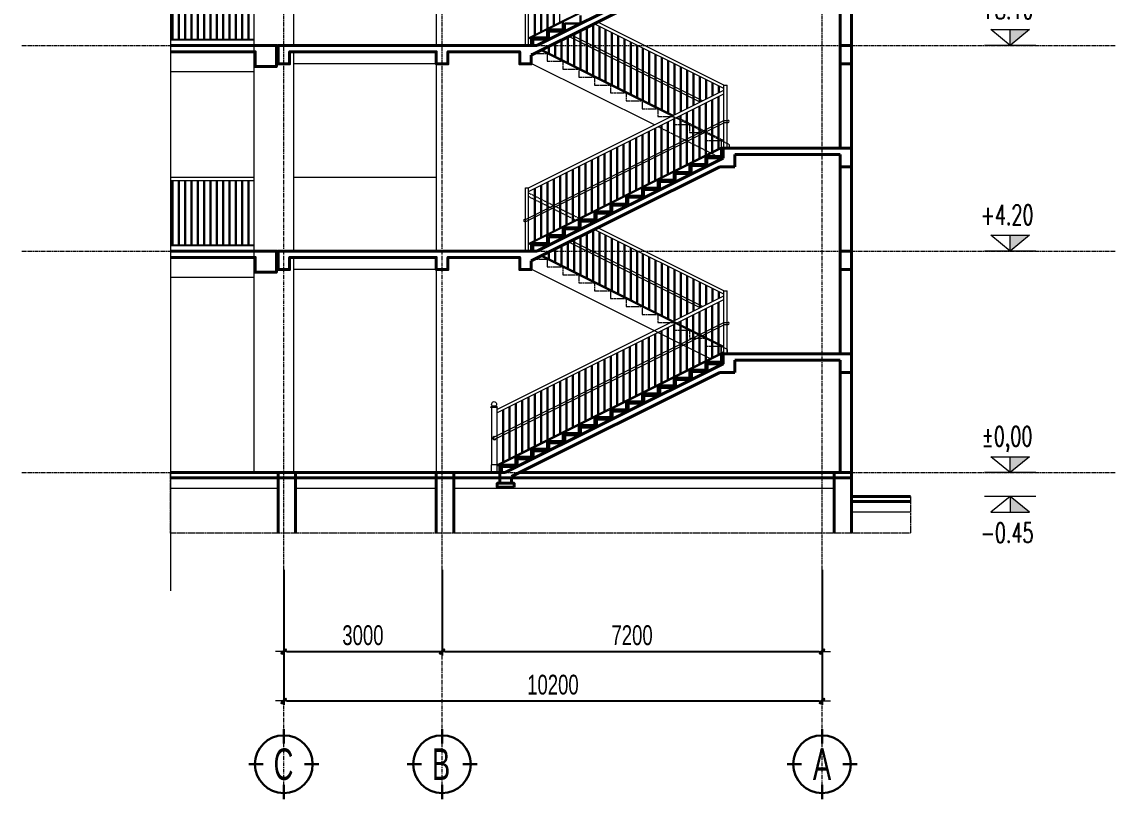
# Model space of a CAD drawing. Header units: millimetres. Extents: x 3174748 to 6019813, y -1021377 to -162175.
# Drawn here: x 4366333 to 4387048, y -218015 to -203277 of the extents above; entities that cross this region are included whole.
import ezdxf
from ezdxf.enums import TextEntityAlignment as Align
from ezdxf.xclip import XClip

# ---------------------------------------------------------------- set-up
doc = ezdxf.new("R2010")
doc.units = ezdxf.units.MM
doc.header["$LTSCALE"] = 60
doc.header["$MEASUREMENT"] = 0
doc.header["$XCLIPFRAME"] = 0
doc.linetypes.add('CENTER', pattern=[2, 1.25, -0.25, 0.25, -0.25])
doc.linetypes.add('HIDDEN', pattern=[0.375, 0.25, -0.125])
doc.layers.get('DEFPOINTS').update_dxf_attribs({"lineweight": 0})
for name, color, linetype, lineweight in [('cat1', 30, 'Continuous', 40), ('cat2', 22, 'Continuous', 30), ('DBH_thay1', 63, 'Continuous', 18), ('dim', 144, 'Continuous', 13), ('hatch1', 136, 'Continuous', 9), ('LC Dim', 8, 'Continuous', 18), ('LC Text1', 3, 'Continuous', 20), ('LC Text2', 7, 'Continuous', 25), ('manh1', 67, 'Continuous', 13), ('manh2', 155, 'Continuous', 9), ('noithat', 125, 'Continuous', 9), ('thay1', 63, 'Continuous', 18), ('thay2', 151, 'Continuous', 15), ('truc', 76, 'CENTER', 9)]:
    doc.layers.add(name, color=color, linetype=linetype, lineweight=lineweight)
doc.styles.add('EG 1', font='VHAVANB.TTF')
doc.styles.add('HOATBIF', font='hoatbif.shx', dxfattribs={"width": 0.7})
doc.styles.add('T1', font='Vnsimli.shx', dxfattribs={"width": 0.8})
doc.styles.add('Tahoma', font='tahoma.ttf')
doc.dimstyles.new('1-150', dxfattribs={"dimscale": 150, "dimtxt": 2.5, "dimasz": 0.35, "dimexe": 0.5, "dimexo": 0, "dimgap": 0.8, "dimtad": 1, "dimdec": 0, "dimzin": 0, "dimdsep": 46, "dimtxsty": 'HOATBIF', "dimblk1": 'DOT', "dimblk2": 'DOT', "dimsah": 1, "dimcen": -1, "dimdle": 1, "dimclrd": 256, "dimclre": 256, "dimclrt": 4, "dimadec": 3, "dimazin": 2, "dimtfac": 0.3333333333333333, "dimtdec": 0, "dimtix": 1, "dimtmove": 2, "dimatfit": 3, "dimldrblk": 'DOT', "dimfxl": 1, "dimtvp": 0.8333333333333334, "dimtolj": 1, "dimtzin": 0, "dimarcsym": 0})

# ---------------------------------------------------------------- blocks, each defined once
blk = doc.blocks.new('A$C4B062B56')
at = {"layer": 'noithat', "linetype": 'ByBlock'}
for p, q in [((7.499930866062641, 1100.000072054565), (117.156202442944, 1100.000072054565)), ((7.499930866062641, 1100.000072054565), (117.156202442944, 1100.000072054565)), ((7.499930866062641, 1100.000072054565), (117.156202442944, 1100.000072054565)), ((7.499930866062641, 1085.000072054565), (117.156202442944, 1085.000072054565)), ((12.49993086606264, 1100.000072054565), (112.156202442944, 1100.000072054565)), ((12.49993086606264, 1085.000072054565), (12.49993086606264, 7.205456495285034e-05)), ((21.5762972459197, 1100.000072054565), (21.5762972459197, 1105.000072054565)), ((26.5762972459197, 1110.000072054565), (98.0798360556364, 1110.000072054565)), ((103.0798360556364, 1100.000072054565), (103.0798360556364, 1105.000072054565)), ((112.156202442944, 1085.000072054565), (112.156202442944, 7.205456495285034e-05)), ((7.499930866062641, 7.205456495285034e-05), (117.156202442944, 7.205456495285034e-05)), ((7.499930866062641, 7.205456495285034e-05), (117.156202442944, 7.205456495285034e-05)), ((7.499930866062641, 7.205456495285034e-05), (7.499930866062641, -149.9999279454351)), ((12.49993086606264, 7.205456495285034e-05), (112.156202442944, 7.205456495285034e-05)), ((12.49993086606264, 7.205456495285034e-05), (112.156202442944, 7.205456495285034e-05)), ((117.156202442944, 7.205456495285034e-05), (117.156202442944, -149.9999279454351)), ((7.499930866062641, -149.9999279454351), (117.156202442944, -149.9999279454351)), ((7.499930866062641, -149.9999279454351), (117.156202442944, -149.9999279454351)), ((12.49993086606264, -149.9999279454351), (112.156202442944, -149.9999279454351)), ((12.49993086606264, -149.9999279454351), (112.156202442944, -149.9999279454351))]:
    blk.add_line(p, q, dxfattribs=at)
for centre, radius, start, end in [((7.499930866062641, 1092.500072054565), 7.499999999999999, 90, 270), ((7.499930866062641, 1092.500072054565), 7.499999999999999, 90, 270), ((62.32806665450335, 1150.460429549217), 46.70659557624644, 299.9723650034429, 240.0276349965571), ((26.5762972459197, 1105.000072054565), 5, 90, 180), ((98.0798360556364, 1105.000072054565), 5, 0, 90), ((117.156202442944, 1092.500072054565), 7.499999999999999, 270, 90)]:
    blk.add_arc(centre, radius, start, end, dxfattribs=at)
blk = doc.blocks.new('KyHieu TrucDinhVi')
at = {"color": 7, "lineweight": 30}
for p, q in [((0, 2.363636363576063), (0, 4.000000000000057)), ((-2.363636363575552, 0), (-4, 0)), ((2.363636363575324, 0), (3.999999999999773, 0)), ((0, -2.363636363576006), (0, -4))]:
    blk.add_line(p, q, dxfattribs=at)
blk.add_circle((0, 0), 3.299999999999999, dxfattribs=at)
at = {"ltscale": 20, "style": 'Tahoma'}
blk.add_attdef('AA', text='', height=3, dxfattribs=at).set_placement((0, 0), align=Align.MIDDLE_CENTER)
blk = doc.blocks.new('DOT')
at = {"layer": 'LC Dim'}
blk.add_line((-3, 0), (3, 0), dxfattribs=at)
at = {"layer": 'LC Dim', "color": 4}
blk.add_line((-1, -1), (1, 1), dxfattribs=at)
blk.add_lwpolyline([(0.5, 1), (-1, -0.5), (-0.5, -1), (1, 0.5)], close=True, dxfattribs=at)
blk = doc.blocks.new('*D139')
at = {"layer": 'DEFPOINTS', "color": 0, "transparency": 16777216}
for p in [(4371295.324170783, -213664.99988592), (4374295.324170783, -213664.99988592), (4374295.324170783, -215216.2077395023)]:
    blk.add_point(p, dxfattribs=at)
at = {"layer": 'dim', "lineweight": -2, "transparency": 16777216}
for p, q in [((4371295.324170783, -213664.99988592), (4371295.324170783, -215291.2077395023)), ((4374295.324170783, -213664.99988592), (4374295.324170783, -215291.2077395023)), ((4371347.824170783, -215216.2077395023), (4374242.824170783, -215216.2077395023))]:
    blk.add_line(p, q, dxfattribs=at)
at = {"layer": 'dim', "lineweight": -2, "transparency": 16777216, "xscale": 52.5, "yscale": 52.5, "zscale": 52.5, "rotation": 180}
blk.add_blockref('DOT', (4371295.324170783, -215216.2077395023), dxfattribs=at)
at = {"layer": 'dim', "lineweight": -2, "transparency": 16777216, "xscale": 52.5, "yscale": 52.5, "zscale": 52.5}
blk.add_blockref('DOT', (4374295.324170783, -215216.2077395023), dxfattribs=at)
at = {"layer": 'dim', "color": 4, "transparency": 16777216, "insert": (4372795.324170783, -214908.7077395023), "char_height": 375, "attachment_point": 5, "style": 'HOATBIF'}
blk.add_mtext('\\A1;3000', dxfattribs=at)
blk = doc.blocks.new('*D140')
at = {"layer": 'DEFPOINTS', "color": 0, "transparency": 16777216}
for p in [(4374295.324170783, -213664.99988592), (4381495.324170783, -213664.99988592), (4381495.324170783, -215216.2077395025)]:
    blk.add_point(p, dxfattribs=at)
at = {"layer": 'dim', "lineweight": -2, "transparency": 16777216}
for p, q in [((4374295.324170783, -213664.99988592), (4374295.324170783, -215291.2077395025)), ((4381495.324170783, -213664.99988592), (4381495.324170783, -215291.2077395025)), ((4374347.824170783, -215216.2077395025), (4381442.824170783, -215216.2077395025))]:
    blk.add_line(p, q, dxfattribs=at)
at = {"layer": 'dim', "lineweight": -2, "transparency": 16777216, "xscale": 52.5, "yscale": 52.5, "zscale": 52.5, "rotation": 180}
blk.add_blockref('DOT', (4374295.324170783, -215216.2077395025), dxfattribs=at)
at = {"layer": 'dim', "lineweight": -2, "transparency": 16777216, "xscale": 52.5, "yscale": 52.5, "zscale": 52.5}
blk.add_blockref('DOT', (4381495.324170783, -215216.2077395025), dxfattribs=at)
at = {"layer": 'dim', "color": 4, "transparency": 16777216, "insert": (4377895.324170783, -214908.7077395025), "char_height": 375, "attachment_point": 5, "style": 'HOATBIF'}
blk.add_mtext('\\A1;7200', dxfattribs=at)
blk = doc.blocks.new('*D141')
at = {"layer": 'DEFPOINTS', "color": 0, "transparency": 16777216}
for p in [(4371295.324170783, -213664.99988592), (4381495.324170783, -213664.99988592), (4381495.324170783, -216153.7077395026)]:
    blk.add_point(p, dxfattribs=at)
at = {"layer": 'dim', "lineweight": -2, "transparency": 16777216}
for p, q in [((4371295.324170783, -213664.99988592), (4371295.324170783, -216228.7077395026)), ((4381495.324170783, -213664.99988592), (4381495.324170783, -216228.7077395026)), ((4371347.824170783, -216153.7077395026), (4381442.824170783, -216153.7077395026))]:
    blk.add_line(p, q, dxfattribs=at)
at = {"layer": 'dim', "lineweight": -2, "transparency": 16777216, "xscale": 52.5, "yscale": 52.5, "zscale": 52.5, "rotation": 180}
blk.add_blockref('DOT', (4371295.324170783, -216153.7077395026), dxfattribs=at)
at = {"layer": 'dim', "lineweight": -2, "transparency": 16777216, "xscale": 52.5, "yscale": 52.5, "zscale": 52.5}
blk.add_blockref('DOT', (4381495.324170783, -216153.7077395026), dxfattribs=at)
at = {"layer": 'dim', "color": 4, "transparency": 16777216, "insert": (4376395.324170783, -215846.2077395026), "char_height": 375, "attachment_point": 5, "style": 'HOATBIF'}
blk.add_mtext('\\A1;10200', dxfattribs=at)
blk = doc.blocks.new('A$C7F5C7EA4')
at = {"layer": 'truc'}
for p, q in [((5947.246139300987, -0.0002646257053129375), (5947.246139300929, 26899.47065604042)), ((8946.474200291035, -0.0002646021894179285), (8946.474200290977, 26899.47065606387)), ((16146.4742002674, -0.0002646257053129375), (16146.47420026734, 26899.47065604036)), ((983.8297007106594, 24867.99614828499), (21699.43269711052, 24867.99614828499)), ((983.8297007106594, 22067.99614828499), (21699.43269711052, 22067.99614828499)), ((983.8297007106594, 18167.99614828499), (21699.43269711052, 18167.99614828499)), ((983.8297007106594, 14267.99614828499), (21699.43269711052, 14267.99614828499)), ((983.8297007106594, 10367.99614828499), (21699.43269711052, 10367.99614828499)), ((983.8297007106594, 6167.99614828499), (21699.43269711052, 6167.99614828499))]:
    blk.add_line(p, q, dxfattribs=at)
blk = doc.blocks.new('Caodo1')
at = {"layer": 'LC Text1'}
blk.add_hatch(color=4, dxfattribs=at).paths.add_polyline_path([(3.638e-12, 200.210680454169), (3.638e-12, 3.166521039738275e-15), (243.3882687822297, 200.210680454169)])
at = {"layer": 'LC Text1', "color": 4}
for p, q in [((3.638e-12, 0), (3.638e-12, 200.2106804541654)), ((323.6303984126134, 0), (-323.6303984126098, 0))]:
    blk.add_line(p, q, dxfattribs=at)
blk.add_lwpolyline([(-243.3882687822297, 200.210680454169), (243.3882687822297, 200.210680454169), (3.638e-12, 0), (3.638e-12, 0)], close=True, dxfattribs=at)
at = {"layer": 'LC Text1', "color": 4, "style": 'T1', "width": 0.8}
blk.add_attdef('%%P0,00', text='', height=250, dxfattribs=at).set_placement((-39.04586973765618, 459.5053816559738), align=Align.MIDDLE_CENTER)
blk = doc.blocks.new('*U35')
at = {"layer": 'manh2'}
for p, q in [((-9.999999999941792, 609.9999999999127), (-10, -609.9999999999127)), ((10.00000000005821, 609.9999999999127), (10, -609.9999999999127))]:
    blk.add_line(p, q, dxfattribs=at)
blk = doc.blocks.new('*U36')
at = {"layer": 'thay1', "color": 0, "linetype": 'ByBlock', "lineweight": -2, "transparency": 16777216}
for p in [(0, 0), (120, 0), (240, 0), (360, 0), (480, 0), (600, 0), (720, 0), (840, 0), (960, 0), (1080, 0), (1200, 0), (1320, 0), (1440, 0), (1560, 0), (1680, 0), (1800, 0)]:
    blk.add_blockref('*U35', p, dxfattribs=at)
blk = doc.blocks.new('*U37')
at = {"layer": 'manh2'}
for p, q in [((-9.999999999941792, 609.9999999999127), (-10, -609.9999999999127)), ((10.00000000005821, 609.9999999999127), (10, -609.9999999999127))]:
    blk.add_line(p, q, dxfattribs=at)
blk = doc.blocks.new('*U38')
at = {"layer": 'thay1', "color": 0, "linetype": 'ByBlock', "lineweight": -2, "transparency": 16777216}
for p in [(0, 0), (120, 0), (240, 0), (360, 0), (480, 0), (600, 0), (720, 0), (840, 0), (960, 0), (1080, 0), (1200, 0), (1320, 0), (1440, 0), (1560, 0), (1680, 0), (1800, 0)]:
    blk.add_blockref('*U37', p, dxfattribs=at)
blk = doc.blocks.new('*U39')
at = {"layer": 'manh2'}
for p, q in [((-9.999999999941792, 609.9999999999127), (-10, -609.9999999999127)), ((10.00000000005821, 609.9999999999127), (10, -609.9999999999127))]:
    blk.add_line(p, q, dxfattribs=at)
blk = doc.blocks.new('*U40')
at = {"layer": 'thay1', "color": 0, "linetype": 'ByBlock', "lineweight": -2, "transparency": 16777216}
for p in [(0, 0), (120, 0), (240, 0), (360, 0), (480, 0), (600, 0), (720, 0), (840, 0), (960, 0), (1080, 0), (1200, 0), (1320, 0), (1440, 0)]:
    blk.add_blockref('*U39', p, dxfattribs=at)
blk = doc.blocks.new('A$C10AB3DFB')
at = {"layer": 'manh2'}
blk.add_line((5730.001308825391, 620.0007707948971), (0.001308825449086726, 620.0007707943732), dxfattribs=at)
at = {"layer": 'thay1'}
for p, q in [((0.001308825449086726, 600.0007707944605), (5730.001308825449, 600.000770794446)), ((0.001308825507294387, 0.0007707944459980354), (5730.001308825507, 0.0007707944459980354))]:
    blk.add_line(p, q, dxfattribs=at)
at = {"layer": 'thay2'}
for p, q in [((5730.001308825333, 1900.000770794912), (0.001308825332671404, 1900.000770794388)), ((5730.001308825333, 1840.000770794926), (0.001308825332671404, 1840.000770794388)), ((2020.001308825274, 620.0007707945333), (2020.0013088251, 1840.000770794548)), ((2080.001308825274, 620.0007707945333), (2080.0013088251, 1840.000770794548)), ((3740.001308824983, 620.0007707945624), (3740.001308825158, 1840.000770794577)), ((3800.001308824983, 620.0007707945624), (3800.001308825158, 1840.000770794577))]:
    blk.add_line(p, q, dxfattribs=at)
at = {"layer": 'thay1'}
for name, p in [('*U36', (110.0013088252745, 1230.000770794475)), ('*U40', (2190.001308825042, 1230.000770794664)), ('*U38', (3910.0013088251, 1230.000770793922))]:
    blk.add_blockref(name, p, dxfattribs=at)

msp = doc.modelspace()

# ---------------------------------------------------------------- linework, layer by layer
at = {"layer": 'cat1'}
for p, q in [((4382055.324170785, -192924.5060152621), (4382055.324170785, -212968.7871195181)), ((4381835.324170785, -193244.5060152621), (4381835.324170785, -205674.5060152622)), ((4376090.324170808, -203724.5060152622), (4379620.324170807, -201959.5060152622)), ((4375985.324170808, -203911.1700939121), (4379558.652328108, -202124.5060152622)), ((4379585.324170807, -205674.5060152622), (4382055.324170785, -205674.5060152622)), ((4379620.324170807, -205674.5060152622), (4379620.324170807, -205859.5060152622)), ((4376090.324170808, -207624.5060152622), (4379620.324170807, -205859.5060152622)), ((4379840.324170807, -205794.5060152622), (4381835.324170785, -205794.5060152622)), ((4379840.324170807, -205794.5060152622), (4379840.324170807, -206024.5060152622)), ((4381835.324170785, -205794.5060152622), (4381835.324170785, -209574.5060152622)), ((4375985.324170808, -207811.1700939121), (4379558.652328108, -206024.5060152622)), ((4379558.652328108, -206024.5060152622), (4379840.324170807, -206024.5060152621)), ((4381835.324170785, -206024.5060152622), (4382055.324170785, -206024.5060152622)), ((4379585.324170807, -209574.5060152622), (4382055.324170785, -209574.5060152622)), ((4379620.324170807, -209574.5060152622), (4379620.324170807, -209759.5060152621)), ((4375490.324170808, -211824.5060152622), (4379620.324170807, -209759.5060152621)), ((4379840.324170807, -209694.5060152622), (4379840.324170807, -209924.5060152622)), ((4379840.324170807, -209694.5060152622), (4381835.324170785, -209694.5060152622)), ((4381835.324170785, -209694.5060152622), (4381835.324170785, -211824.5060152622)), ((4375610.324170808, -211898.6700939121), (4379558.652328108, -209924.5060152622)), ((4379558.652328108, -209924.5060152622), (4379840.324170807, -209924.5060152621)), ((4381835.324170785, -209924.5060152621), (4382055.324170785, -209924.5060152622)), ((4375490.324170807, -211824.5060152622), (4369160.349325751, -211824.5060152622)), ((4371186.096109794, -211824.5060152622), (4371186.096109794, -212968.787119518)), ((4371516.096109794, -211824.5060152622), (4371516.096109794, -212968.787119518)), ((4374185.324170784, -211824.5060152622), (4374185.324170784, -212968.787119518)), ((4374515.324170784, -211824.5060152622), (4374515.324170784, -212968.787119518)), ((4375390.324170808, -211824.5060152622), (4375390.324170808, -212024.5060152622)), ((4375610.324170808, -212024.5060152622), (4375610.324170808, -211898.6700939121)), ((4382055.324170785, -211824.5060152622), (4375758.652328108, -211824.5060152622)), ((4381725.324170785, -211824.5060152622), (4381725.324170785, -212968.7871195181)), ((4382055.324170785, -211924.5060152622), (4369150.731755547, -211924.5060152622)), ((4375390.324170808, -212024.5060152622), (4375610.324170808, -212024.5060152622)), ((4383170.472726405, -212274.5060152621), (4382055.324170785, -212274.5060152621)), ((4383170.472726405, -212374.5060152621), (4382055.324170785, -212374.5060152621))]:
    msp.add_line(p, q, dxfattribs=at)
for points in [[(4369150.731755547, -203844.5060152622), (4370756.096109819, -203844.5060152622), (4370756.096109819, -204124.5060152622), (4371156.096109819, -204124.5060152622), (4371156.096109819, -203724.5060152622), (4369150.731755547, -203724.5060152622)], [(4376090.324170808, -203724.5060152622), (4371186.096109819, -203724.5060152622), (4371186.096109819, -204074.5060152622), (4371406.096109819, -204074.5060152622), (4371406.096109819, -203844.5060152622), (4374185.324170808, -203844.5060152622), (4374185.324170808, -204074.5060152622), (4374405.324170808, -204074.5060152622), (4374405.324170808, -203844.5060152622), (4375765.324170808, -203844.5060152622), (4375765.324170808, -204074.5060152622), (4375985.324170808, -204074.5060152622), (4375985.324170808, -203911.1700939121)], [(4369150.731755547, -207744.5060152622), (4370756.096109819, -207744.5060152622), (4370756.096109819, -208024.5060152622), (4371156.096109819, -208024.5060152622), (4371156.096109819, -207624.5060152622), (4369150.731755547, -207624.5060152622)], [(4376090.324170808, -207624.5060152622), (4371186.096109819, -207624.5060152622), (4371186.096109819, -207974.5060152622), (4371406.096109819, -207974.5060152622), (4371406.096109819, -207744.5060152622), (4374185.324170808, -207744.5060152622), (4374185.324170808, -207974.5060152622), (4374405.324170808, -207974.5060152622), (4374405.324170808, -207744.5060152622), (4375765.324170808, -207744.5060152622), (4375765.324170808, -207974.5060152622), (4375985.324170808, -207974.5060152622), (4375985.324170808, -207811.1700939121)], [(4375420.324170808, -211824.5060152622), (4375420.324170808, -211709.5060152622), (4375720.324170808, -211709.5060152622), (4375720.324170808, -211559.5060152622), (4376020.324170808, -211559.5060152622), (4376020.324170808, -211409.5060152622), (4376320.324170807, -211409.5060152622), (4376320.324170807, -211259.5060152622), (4376620.324170807, -211259.5060152622), (4376620.324170807, -211109.5060152622), (4376920.324170807, -211109.5060152622), (4376920.324170807, -210959.5060152622), (4377220.324170807, -210959.5060152622), (4377220.324170807, -210809.5060152622), (4377520.324170807, -210809.5060152622), (4377520.324170807, -210659.5060152622), (4377820.324170807, -210659.5060152622), (4377820.324170807, -210509.5060152622), (4378120.324170807, -210509.5060152622), (4378120.324170807, -210359.5060152622), (4378420.324170807, -210359.5060152622), (4378420.324170807, -210209.5060152622), (4378720.324170807, -210209.5060152622), (4378720.324170807, -210059.5060152622), (4379020.324170807, -210059.5060152622), (4379020.324170807, -209909.5060152622), (4379320.324170807, -209909.5060152622), (4379320.324170807, -209759.5060152622), (4379620.324170807, -209759.5060152622), (4379620.324170807, -209574.5060152622)]]:
    msp.add_lwpolyline(points, dxfattribs=at)
for points in [[(4382055.324170785, -203724.5060152622), (4381835.324170785, -203724.5060152622), (4381835.324170785, -204074.5060152622), (4382055.324170785, -204074.5060152622)], [(4382055.324170785, -207624.5060152622), (4381835.324170785, -207624.5060152622), (4381835.324170785, -207974.5060152622), (4382055.324170785, -207974.5060152622)], [(4375660.324170808, -212100.5607608727), (4375340.324170808, -212100.5607608727), (4375340.324170808, -212024.5060152622), (4375660.324170808, -212024.5060152622)]]:
    msp.add_lwpolyline(points, close=True, dxfattribs=at)
at = {"layer": 'cat2'}
for points in [[(4376020.324170808, -203724.5060152622), (4376020.324170808, -203609.5060152622), (4376320.324170807, -203609.5060152622), (4376320.324170807, -203459.5060152622), (4376620.324170807, -203459.5060152622), (4376620.324170807, -203309.5060152622), (4376920.324170807, -203309.5060152622), (4376920.324170807, -203159.5060152622)], [(4375985.324170808, -203724.5060152622), (4375985.324170808, -203574.5060152622), (4376285.324170807, -203574.5060152622), (4376285.324170807, -203424.5060152622), (4376585.324170807, -203424.5060152622), (4376585.324170807, -203274.5060152622)], [(4375985.324170808, -207624.5060152622), (4375985.324170808, -207474.5060152622), (4376285.324170807, -207474.5060152622), (4376285.324170807, -207324.5060152622), (4376585.324170807, -207324.5060152622), (4376585.324170807, -207174.5060152622), (4376885.324170807, -207174.5060152622), (4376885.324170807, -207024.5060152622), (4377185.324170807, -207024.5060152622), (4377185.324170807, -206874.5060152622), (4377485.324170807, -206874.5060152622), (4377485.324170807, -206724.5060152622), (4377785.324170807, -206724.5060152622), (4377785.324170807, -206574.5060152622), (4378085.324170807, -206574.5060152622), (4378085.324170807, -206424.5060152622), (4378385.324170807, -206424.5060152622), (4378385.324170807, -206274.5060152622), (4378685.324170807, -206274.5060152622), (4378685.324170807, -206124.5060152622), (4378985.324170807, -206124.5060152622), (4378985.324170807, -205974.5060152622), (4379285.324170807, -205974.5060152622), (4379285.324170807, -205824.5060152622), (4379585.324170807, -205824.5060152622), (4379585.324170807, -205674.5060152622)], [(4376020.324170808, -207624.5060152622), (4376020.324170808, -207509.5060152622), (4376320.324170807, -207509.5060152622), (4376320.324170807, -207359.5060152622), (4376620.324170807, -207359.5060152622), (4376620.324170807, -207209.5060152622), (4376920.324170807, -207209.5060152622), (4376920.324170807, -207059.5060152622), (4377220.324170807, -207059.5060152622), (4377220.324170807, -206909.5060152622), (4377520.324170807, -206909.5060152622), (4377520.324170807, -206759.5060152622), (4377820.324170807, -206759.5060152622), (4377820.324170807, -206609.5060152622), (4378120.324170807, -206609.5060152622), (4378120.324170807, -206459.5060152622), (4378420.324170807, -206459.5060152622), (4378420.324170807, -206309.5060152622), (4378720.324170807, -206309.5060152622), (4378720.324170807, -206159.5060152622), (4379020.324170807, -206159.5060152622), (4379020.324170807, -206009.5060152622), (4379320.324170807, -206009.5060152622), (4379320.324170807, -205859.5060152622), (4379620.324170807, -205859.5060152622), (4379620.324170807, -205674.5060152622)], [(4375385.324170808, -211824.5060152622), (4375385.324170808, -211674.5060152622), (4375685.324170808, -211674.5060152622), (4375685.324170808, -211524.5060152622), (4375985.324170808, -211524.5060152622), (4375985.324170808, -211374.5060152622), (4376285.324170807, -211374.5060152622), (4376285.324170807, -211224.5060152622), (4376585.324170807, -211224.5060152622), (4376585.324170807, -211074.5060152622), (4376885.324170807, -211074.5060152622), (4376885.324170807, -210924.5060152622), (4377185.324170807, -210924.5060152622), (4377185.324170807, -210774.5060152622), (4377485.324170807, -210774.5060152622), (4377485.324170807, -210624.5060152622), (4377785.324170807, -210624.5060152622), (4377785.324170807, -210474.5060152622), (4378085.324170807, -210474.5060152622), (4378085.324170807, -210324.5060152622), (4378385.324170807, -210324.5060152622), (4378385.324170807, -210174.5060152622), (4378685.324170807, -210174.5060152622), (4378685.324170807, -210024.5060152622), (4378985.324170807, -210024.5060152622), (4378985.324170807, -209874.5060152622), (4379285.324170807, -209874.5060152622), (4379285.324170807, -209724.5060152622), (4379585.324170807, -209724.5060152622), (4379585.324170807, -209574.5060152622)]]:
    msp.add_lwpolyline(points, dxfattribs=at)
at = {"layer": 'hatch1', "linetype": 'HIDDEN'}
for p, q in [((4379740.324170807, -205606.6615967247), (4378676.013007883, -205074.5060152622)), ((4379505.192614634, -205824.5060152622), (4378387.340432046, -205265.5799239684)), ((4379635.324170807, -205531.8009169497), (4378745.111308446, -205086.6944857684)), ((4376911.578052834, -207012.6329562746), (4375935.324170808, -206524.5060152621)), ((4376844.496013508, -207046.1739759371), (4375935.324170808, -206591.5880545871))]:
    msp.add_line(p, q, dxfattribs=at)
for points in [[(4375985.324170808, -203874.5060152621), (4376285.324170807, -203874.5060152621), (4376285.324170807, -204024.5060152621), (4376585.324170807, -204024.5060152621), (4376585.324170807, -204174.5060152622), (4376885.324170807, -204174.5060152622), (4376885.324170807, -204324.5060152622), (4377185.324170807, -204324.5060152622), (4377185.324170807, -204474.5060152622), (4377485.324170807, -204474.5060152622), (4377485.324170807, -204624.5060152622), (4377785.324170807, -204624.5060152622), (4377785.324170807, -204774.5060152622), (4378085.324170807, -204774.5060152622), (4378085.324170807, -204924.5060152622), (4378385.324170807, -204924.5060152622), (4378385.324170807, -205074.5060152622), (4378685.324170807, -205074.5060152622), (4378685.324170807, -205224.5060152622), (4378985.324170807, -205224.5060152622), (4378985.324170807, -205374.5060152622), (4379285.324170807, -205374.5060152622), (4379285.324170807, -205524.5060152622), (4379585.324170807, -205524.5060152622), (4379585.324170807, -205674.5060152622)], [(4376058.652328108, -207774.5060152621), (4376285.324170807, -207774.5060152621), (4376285.324170807, -207924.5060152621), (4376585.324170807, -207924.5060152621), (4376585.324170807, -208074.5060152622), (4376885.324170807, -208074.5060152622), (4376885.324170807, -208224.5060152622), (4377185.324170807, -208224.5060152622), (4377185.324170807, -208374.5060152622), (4377485.324170807, -208374.5060152622), (4377485.324170807, -208524.5060152622), (4377785.324170807, -208524.5060152622), (4377785.324170807, -208674.5060152622), (4378085.324170807, -208674.5060152622), (4378085.324170807, -208824.5060152622), (4378385.324170807, -208824.5060152622), (4378385.324170807, -208974.5060152622), (4378685.324170807, -208974.5060152622), (4378685.324170807, -209124.5060152622), (4378985.324170807, -209124.5060152622), (4378985.324170807, -209274.5060152622), (4379285.324170807, -209274.5060152622), (4379285.324170807, -209424.5060152622), (4379585.324170807, -209424.5060152622), (4379585.324170807, -209574.5060152622)], [(4383170.472726405, -212274.5060152621), (4383170.472726405, -212968.7871195181), (4369150.731755547, -212968.7871195181), (4369150.731755547, -211824.5060152622)]]:
    msp.add_lwpolyline(points, dxfattribs=at)
at = {"layer": 'manh1'}
msp.add_line((4371485.324170808, -206224.5060152621), (4374185.324170807, -206224.5060152622), dxfattribs=at)
at = {"layer": 'manh2'}
for p, q in [((4375935.324170808, -203578.3992175121), (4379585.324170807, -201753.3992175121)), ((4376405.324170807, -203343.3992175122), (4376405.324170807, -202354.0880545872)), ((4376425.324170808, -203333.3992175121), (4376425.324170807, -202344.0880545872)), ((4376525.324170807, -203283.3992175121), (4376525.324170807, -202294.0880545871)), ((4376045.324170807, -203523.3992175121), (4376045.324170807, -202534.0880545872)), ((4376065.324170807, -203513.3992175121), (4376065.324170807, -202524.0880545872)), ((4376165.324170807, -203463.3992175121), (4376165.324170807, -202474.0880545872)), ((4376185.324170807, -203453.3992175121), (4376185.324170807, -202464.0880545872)), ((4376285.324170807, -203403.3992175121), (4376285.324170807, -202414.0880545872)), ((4376305.324170807, -203393.3992175121), (4376305.324170807, -202404.0880545872)), ((4377027.258006757, -203390.2031759375), (4377027.258006757, -204227.7678349242)), ((4377047.258006757, -203380.2031759375), (4377047.258006757, -204237.7678349243)), ((4377147.258006757, -203330.2031759375), (4377147.258006757, -204287.7678349243)), ((4377167.258006757, -203320.2031759375), (4377167.258006757, -204297.7678349243)), ((4377267.258006757, -203357.5549725617), (4377267.258006757, -204347.7678349243)), ((4377287.258006757, -203367.5549725617), (4377287.258006757, -204357.7678349243)), ((4377376.291088782, -203412.0715135745), (4377376.291088782, -204402.2843759371)), ((4377396.291088783, -203422.0715135745), (4377396.291088782, -204412.2843759371)), ((4376547.258006757, -203630.2031759376), (4376547.258006757, -203987.7678349242)), ((4376567.258006757, -203620.2031759376), (4376567.258006757, -203997.7678349242)), ((4376667.258006757, -203570.2031759376), (4376667.258006757, -204047.7678349242)), ((4376687.258006757, -203560.2031759376), (4376687.258006757, -204057.7678349242)), ((4379185.602811258, -204796.8666950372), (4376699.766889908, -203553.9487343621)), ((4379230.324170808, -204774.5060152622), (4376744.488249458, -203531.5880545871)), ((4376787.258006757, -203510.2031759376), (4376787.258006757, -204107.7678349242)), ((4376807.258006757, -203500.2031759376), (4376807.258006757, -204117.7678349242)), ((4376907.258006757, -203450.2031759375), (4376907.258006757, -204167.7678349242)), ((4376927.258006757, -203440.2031759375), (4376927.258006757, -204177.7678349243)), ((4377496.291088783, -203472.0715135745), (4377496.291088782, -204462.2843759371)), ((4377516.291088783, -203482.0715135746), (4377516.291088782, -204472.2843759371)), ((4377616.291088783, -203532.0715135746), (4377616.291088782, -204522.2843759371)), ((4377636.291088783, -203542.0715135746), (4377636.291088782, -204532.2843759371)), ((4377736.291088783, -203592.0715135746), (4377736.291088782, -204582.2843759371)), ((4377756.291088783, -203602.0715135746), (4377756.291088783, -204592.2843759371)), ((4378678.029269121, -205053.1534661059), (4376189.693347771, -203808.9855054309)), ((4376307.258006757, -203750.2031759377), (4376307.258006757, -203867.7678349241)), ((4376327.258006757, -203740.2031759376), (4376327.258006757, -203877.7678349242)), ((4376427.258006757, -203690.2031759376), (4376427.258006757, -203927.7678349242)), ((4376447.258006757, -203680.2031759376), (4376447.258006757, -203937.7678349242)), ((4377856.291088783, -203652.0715135746), (4377856.291088783, -204642.2843759371)), ((4377876.291088783, -203662.0715135746), (4377876.291088783, -204652.2843759372)), ((4377976.291088783, -203712.0715135746), (4377976.291088783, -204702.2843759371)), ((4377996.291088783, -203722.0715135746), (4377996.291088783, -204712.2843759372)), ((4378085.324170809, -203766.5880545874), (4378085.324170809, -204756.8009169499)), ((4378105.324170809, -203776.5880545874), (4378105.324170809, -204766.80091695)), ((4378205.324170809, -203826.5880545874), (4378205.324170809, -204816.80091695)), ((4378225.324170809, -203836.5880545874), (4378225.324170809, -204826.80091695)), ((4378325.324170809, -203886.5880545874), (4378325.324170809, -204876.80091695)), ((4378345.324170809, -203896.5880545874), (4378345.324170809, -204886.80091695)), ((4378445.324170809, -203946.5880545874), (4378445.324170809, -204936.80091695)), ((4378465.324170809, -203956.5880545875), (4378465.324170809, -204946.80091695)), ((4378565.324170809, -204006.5880545875), (4378565.324170809, -204996.80091695)), ((4378585.324170809, -204016.5880545875), (4378585.324170809, -205006.80091695)), ((4378685.324170809, -204066.5880545875), (4378685.324170809, -205047.0060152618)), ((4378705.324170809, -204076.5880545875), (4378705.324170809, -205037.0060152618)), ((4378805.324170809, -204126.5880545875), (4378805.324170809, -204987.0060152618)), ((4378825.324170809, -204136.5880545875), (4378825.324170809, -204977.0060152618)), ((4378925.324170809, -204186.5880545875), (4378925.324170809, -204927.0060152618)), ((4378945.324170809, -204196.5880545875), (4378945.324170809, -204917.0060152618)), ((4379045.324170809, -204246.8553803481), (4379045.324170809, -204867.0060152618)), ((4379065.324170809, -204256.8553803482), (4379065.324170809, -204857.0060152618)), ((4379165.324170809, -204306.5880545875), (4379165.324170809, -204807.0060152618)), ((4379185.324170809, -204316.5880545876), (4379185.324170809, -204797.0060152618)), ((4379285.324170809, -204366.5880545875), (4379285.324170809, -204747.0060152618)), ((4379305.324170809, -204376.5880545876), (4379305.324170809, -204737.0060152617)), ((4379405.324170809, -204426.5880545876), (4379405.324170809, -204687.0060152618)), ((4379425.324170809, -204436.5880545876), (4379425.324170809, -204677.0060152618)), ((4379525.324170809, -204486.5880545876), (4379525.324170809, -204627.0060152617)), ((4379545.324170809, -204496.5880545877), (4379545.324170809, -204617.0060152617)), ((4379165.324170809, -205863.3992175115), (4379165.324170809, -204874.0880545866)), ((4379185.324170809, -205853.3992175115), (4379185.324170809, -204864.0880545866)), ((4379285.324170809, -205803.3992175115), (4379285.324170809, -204814.0880545866)), ((4379305.324170809, -205793.3992175115), (4379305.324170809, -204804.0880545866)), ((4379405.324170809, -205743.3992175115), (4379405.324170809, -204754.0880545865)), ((4379425.324170809, -205733.3992175115), (4379425.324170809, -204744.0880545865)), ((4379525.324170809, -205683.3992175115), (4379525.324170809, -204694.0880545865)), ((4379545.324170809, -205673.3992175114), (4379545.324170809, -204684.0880545865)), ((4378805.324170809, -206043.3992175116), (4378805.324170809, -205054.0880545867)), ((4378825.324170809, -206033.3992175116), (4378825.324170809, -205044.0880545867)), ((4378925.324170809, -205983.3992175116), (4378925.324170809, -204994.0880545866)), ((4378945.324170809, -205973.3992175116), (4378945.324170809, -204984.0880545866)), ((4379045.324170809, -205923.3992175116), (4379045.324170809, -204934.0880545866)), ((4379065.324170809, -205913.3992175115), (4379065.324170809, -204924.0880545866)), ((4378345.324170809, -206273.3992175117), (4378345.324170809, -205284.0880545868)), ((4378445.324170809, -206223.3992175117), (4378445.324170809, -205234.0880545867)), ((4378465.324170809, -206213.3992175117), (4378465.324170809, -205224.0880545867)), ((4378565.324170809, -206163.3992175117), (4378565.324170809, -205174.0880545867)), ((4378585.324170809, -206153.3992175116), (4378585.324170809, -205164.0880545867)), ((4378685.324170809, -206103.3992175116), (4378685.324170809, -205114.0880545867)), ((4378705.324170809, -206093.3992175116), (4378705.324170809, -205104.0880545867)), ((4377965.324170808, -206463.3992175118), (4377965.324170808, -205474.0880545868)), ((4377985.324170809, -206453.3992175118), (4377985.324170808, -205464.0880545868)), ((4378085.324170808, -206403.3992175118), (4378085.324170808, -205414.0880545868)), ((4378105.324170809, -206393.3992175118), (4378105.324170808, -205404.0880545868)), ((4378205.324170809, -206343.3992175118), (4378205.324170808, -205354.0880545868)), ((4378225.324170809, -206333.3992175117), (4378225.324170809, -205344.0880545868)), ((4378325.324170809, -206283.3992175118), (4378325.324170808, -205294.0880545868)), ((4375935.324170808, -207478.3992175121), (4379585.324170807, -205653.3992175121)), ((4377505.324170808, -206693.3992175119), (4377505.324170808, -205704.088054587)), ((4377605.324170808, -206643.3992175119), (4377605.324170808, -205654.088054587)), ((4377625.324170808, -206633.3992175119), (4377625.324170808, -205644.088054587)), ((4377725.324170808, -206583.3992175119), (4377725.324170808, -205594.088054587)), ((4377745.324170808, -206573.3992175118), (4377745.324170808, -205584.088054587)), ((4377845.324170808, -206523.3992175119), (4377845.324170808, -205534.0880545869)), ((4377865.324170808, -206513.3992175118), (4377865.324170808, -205524.0880545869)), ((4377125.324170808, -206883.3992175121), (4377125.324170808, -205894.0880545871)), ((4377145.324170808, -206873.399217512), (4377145.324170808, -205884.0880545871)), ((4377245.324170808, -206823.399217512), (4377245.324170808, -205834.0880545871)), ((4377265.324170808, -206813.3992175119), (4377265.324170808, -205824.0880545871)), ((4377365.324170808, -206763.399217512), (4377365.324170808, -205774.088054587)), ((4377385.324170808, -206753.3992175119), (4377385.324170808, -205764.088054587)), ((4377485.324170808, -206703.3992175119), (4377485.324170808, -205714.088054587)), ((4376765.324170808, -207063.3992175121), (4376765.324170807, -206074.0880545871)), ((4376785.324170808, -207053.399217512), (4376785.324170808, -206064.0880545871)), ((4376885.324170808, -207003.3992175121), (4376885.324170808, -206014.0880545871)), ((4376905.324170808, -206993.399217512), (4376905.324170808, -206004.0880545871)), ((4377005.324170808, -206943.3992175121), (4377005.324170808, -205954.0880545871)), ((4377025.324170808, -206933.3992175121), (4377025.324170808, -205944.0880545871)), ((4376285.324170807, -207303.3992175121), (4376285.324170807, -206314.0880545872)), ((4376305.324170807, -207293.3992175121), (4376305.324170807, -206304.0880545872)), ((4376405.324170807, -207243.3992175122), (4376405.324170807, -206254.0880545872)), ((4376425.324170808, -207233.3992175121), (4376425.324170807, -206244.0880545872)), ((4376525.324170807, -207183.3992175121), (4376525.324170807, -206194.0880545871)), ((4376545.324170808, -207173.3992175121), (4376545.324170807, -206184.0880545871)), ((4376645.324170808, -207123.3992175121), (4376645.324170807, -206134.0880545871)), ((4376665.324170808, -207113.3992175121), (4376665.324170808, -206124.0880545871)), ((4376045.324170807, -207423.3992175121), (4376045.324170807, -206434.0880545872)), ((4376065.324170807, -207413.3992175121), (4376065.324170807, -206424.0880545872)), ((4376165.324170807, -207363.3992175121), (4376165.324170807, -206374.0880545872)), ((4376185.324170807, -207353.3992175121), (4376185.324170807, -206364.0880545872)), ((4376907.258006757, -207350.2031759375), (4376907.258006757, -208067.7678349242)), ((4376927.258006757, -207340.2031759375), (4376927.258006757, -208077.7678349243)), ((4377027.258006757, -207290.2031759375), (4377027.258006757, -208127.7678349242)), ((4377047.258006757, -207280.2031759375), (4377047.258006757, -208137.7678349243)), ((4377147.258006757, -207230.2031759375), (4377147.258006757, -208187.7678349243)), ((4377167.258006757, -207220.2031759375), (4377167.258006757, -208197.7678349243)), ((4377267.258006757, -207257.5549725617), (4377267.258006757, -208247.7678349243)), ((4377287.258006757, -207267.5549725617), (4377287.258006757, -208257.7678349243)), ((4377376.291088782, -207312.0715135745), (4377376.291088782, -208302.2843759371)), ((4377396.291088783, -207322.0715135745), (4377396.291088782, -208312.2843759371)), ((4376547.258006757, -207530.2031759376), (4376547.258006757, -207887.7678349242)), ((4376567.258006757, -207520.2031759376), (4376567.258006757, -207897.7678349242)), ((4376667.258006757, -207470.2031759376), (4376667.258006757, -207947.7678349242)), ((4376687.258006757, -207460.2031759375), (4376687.258006757, -207957.7678349242)), ((4379185.602811258, -208696.8666950372), (4376699.766889908, -207453.9487343621)), ((4379230.324170808, -208674.5060152622), (4376744.488249458, -207431.5880545871)), ((4376787.258006757, -207410.2031759375), (4376787.258006757, -208007.7678349242)), ((4376807.258006757, -207400.2031759375), (4376807.258006757, -208017.7678349242)), ((4377496.291088783, -207372.0715135745), (4377496.291088782, -208362.2843759371)), ((4377516.291088783, -207382.0715135746), (4377516.291088783, -208372.2843759371)), ((4377616.291088783, -207432.0715135746), (4377616.291088782, -208422.2843759371)), ((4377636.291088783, -207442.0715135746), (4377636.291088783, -208432.2843759371)), ((4377736.291088783, -207492.0715135746), (4377736.291088782, -208482.2843759371)), ((4377756.291088783, -207502.0715135746), (4377756.291088783, -208492.2843759371)), ((4377856.291088783, -207552.0715135746), (4377856.291088783, -208542.2843759371)), ((4377876.291088783, -207562.0715135746), (4377876.291088783, -208552.2843759372)), ((4379635.324170807, -209431.8009169497), (4376189.693347771, -207708.9855054309)), ((4376307.258006757, -207650.2031759377), (4376307.258006757, -207767.7678349241)), ((4376327.258006757, -207640.2031759376), (4376327.258006757, -207777.7678349242)), ((4376427.258006757, -207590.2031759376), (4376427.258006757, -207827.7678349242)), ((4376447.258006757, -207580.2031759376), (4376447.258006757, -207837.7678349242)), ((4377976.291088783, -207612.0715135746), (4377976.291088783, -208602.2843759371)), ((4377996.291088783, -207622.0715135746), (4377996.291088783, -208612.2843759372)), ((4378085.324170809, -207666.5880545874), (4378085.324170809, -208656.8009169499)), ((4378105.324170809, -207676.5880545874), (4378105.324170809, -208666.80091695)), ((4378205.324170809, -207726.5880545874), (4378205.324170809, -208716.80091695)), ((4378225.324170809, -207736.5880545874), (4378225.324170809, -208726.80091695)), ((4378325.324170809, -207786.5880545874), (4378325.324170809, -208776.80091695)), ((4378345.324170809, -207796.5880545874), (4378345.324170809, -208786.80091695)), ((4378445.324170809, -207846.5880545874), (4378445.324170809, -208836.80091695)), ((4378465.324170809, -207856.5880545875), (4378465.324170809, -208846.80091695)), ((4378565.324170809, -207906.5880545875), (4378565.324170809, -208896.80091695)), ((4378585.324170809, -207916.5880545875), (4378585.324170809, -208906.80091695)), ((4378685.324170809, -207966.5880545875), (4378685.324170809, -208947.0060152618)), ((4378705.324170809, -207976.5880545875), (4378705.324170809, -208937.0060152618)), ((4378805.324170809, -208026.5880545875), (4378805.324170809, -208887.0060152618)), ((4378825.324170809, -208036.5880545875), (4378825.324170809, -208877.0060152618)), ((4378925.324170809, -208086.5880545875), (4378925.324170809, -208827.0060152618)), ((4378945.324170809, -208096.5880545875), (4378945.324170809, -208817.0060152618)), ((4379045.324170809, -208146.8553803481), (4379045.324170809, -208767.0060152618)), ((4379065.324170809, -208156.8553803482), (4379065.324170809, -208757.0060152618)), ((4379165.324170809, -208206.5880545875), (4379165.324170809, -208707.0060152618)), ((4379185.324170809, -208216.5880545876), (4379185.324170809, -208697.0060152618)), ((4379285.324170809, -208266.5880545875), (4379285.324170809, -208647.0060152618)), ((4379305.324170809, -208276.5880545876), (4379305.324170809, -208637.0060152617)), ((4379405.324170809, -208326.5880545876), (4379405.324170809, -208587.0060152618)), ((4379425.324170809, -208336.5880545876), (4379425.324170809, -208577.0060152618)), ((4379525.324170809, -208386.5880545876), (4379525.324170809, -208527.0060152617)), ((4379545.324170809, -208396.5880545877), (4379545.324170809, -208517.0060152617)), ((4379525.324170809, -209583.3992175109), (4379525.324170809, -208594.0880545859)), ((4379545.324170809, -209573.3992175109), (4379545.324170809, -208584.0880545859)), ((4379165.324170809, -209763.3992175114), (4379165.324170809, -208774.0880545864)), ((4379185.324170809, -209753.3992175114), (4379185.324170809, -208764.0880545864)), ((4379285.324170809, -209703.3992175114), (4379285.324170809, -208714.0880545864)), ((4379305.324170809, -209693.3992175113), (4379305.324170809, -208704.0880545864)), ((4379405.324170809, -209643.3992175113), (4379405.324170809, -208654.0880545864)), ((4379425.324170809, -209633.3992175112), (4379425.324170809, -208644.0880545864)), ((4375277.573691215, -211153.3812550586), (4379635.324170808, -208974.5060152622)), ((4375295.462235035, -211189.1583426986), (4379644.766889907, -209014.5060152622)), ((4378685.324170809, -210003.3992175114), (4378685.324170809, -209014.0880545865)), ((4378705.324170809, -209993.3992175114), (4378705.324170809, -209004.0880545865)), ((4378805.324170809, -209943.3992175114), (4378805.324170809, -208954.0880545864)), ((4378825.324170809, -209933.3992175114), (4378825.324170809, -208944.0880545864)), ((4378925.324170809, -209883.3992175114), (4378925.324170809, -208894.0880545864)), ((4378945.324170809, -209873.3992175114), (4378945.324170809, -208884.0880545864)), ((4379045.324170809, -209823.3992175114), (4379045.324170809, -208834.0880545864)), ((4379065.324170809, -209813.3992175114), (4379065.324170809, -208824.0880545864)), ((4378325.324170809, -210183.3992175115), (4378325.324170809, -209194.0880545866)), ((4378345.324170809, -210173.3992175115), (4378345.324170809, -209184.0880545866)), ((4378445.324170809, -210123.3992175115), (4378445.324170809, -209134.0880545865)), ((4378465.324170809, -210113.3992175115), (4378465.324170809, -209124.0880545865)), ((4378565.324170809, -210063.3992175115), (4378565.324170809, -209074.0880545865)), ((4378585.324170809, -210053.3992175114), (4378585.324170809, -209064.0880545865)), ((4377845.324170809, -210423.3992175116), (4377845.324170809, -209434.0880545867)), ((4377865.324170809, -210413.3992175116), (4377865.324170809, -209424.0880545867)), ((4377965.324170809, -210363.3992175116), (4377965.324170809, -209374.0880545866)), ((4377985.324170809, -210353.3992175116), (4377985.324170809, -209364.0880545866)), ((4378085.324170809, -210303.3992175116), (4378085.324170809, -209314.0880545866)), ((4378105.324170809, -210293.3992175115), (4378105.324170809, -209304.0880545866)), ((4378205.324170809, -210243.3992175115), (4378205.324170809, -209254.0880545866)), ((4378225.324170809, -210233.3992175115), (4378225.324170809, -209244.0880545866)), ((4375335.324170808, -211678.3992175121), (4379635.324170807, -209528.3992175122)), ((4377485.324170809, -210603.3992175117), (4377485.324170808, -209614.0880545867)), ((4377505.324170809, -210593.3992175117), (4377505.324170809, -209604.0880545867)), ((4377605.324170809, -210543.3992175117), (4377605.324170809, -209554.0880545867)), ((4377625.324170809, -210533.3992175116), (4377625.324170809, -209544.0880545867)), ((4377725.324170809, -210483.3992175116), (4377725.324170809, -209494.0880545867)), ((4377745.324170809, -210473.3992175116), (4377745.324170809, -209484.0880545867)), ((4377025.324170808, -210833.3992175118), (4377025.324170808, -209844.0880545868)), ((4377125.324170808, -210783.3992175118), (4377125.324170808, -209794.0880545868)), ((4377145.324170809, -210773.3992175118), (4377145.324170808, -209784.0880545868)), ((4377245.324170808, -210723.3992175118), (4377245.324170808, -209734.0880545868)), ((4377265.324170809, -210713.3992175117), (4377265.324170808, -209724.0880545868)), ((4377365.324170809, -210663.3992175118), (4377365.324170808, -209674.0880545868)), ((4377385.324170809, -210653.3992175117), (4377385.324170809, -209664.0880545868)), ((4376645.324170808, -211023.3992175119), (4376645.324170808, -210034.088054587)), ((4376665.324170808, -211013.3992175119), (4376665.324170808, -210024.088054587)), ((4376765.324170808, -210963.3992175119), (4376765.324170808, -209974.088054587)), ((4376785.324170808, -210953.3992175118), (4376785.324170808, -209964.088054587)), ((4376885.324170808, -210903.3992175119), (4376885.324170808, -209914.0880545869)), ((4376905.324170808, -210893.3992175118), (4376905.324170808, -209904.0880545869)), ((4377005.324170808, -210843.3992175118), (4377005.324170808, -209854.0880545868)), ((4376285.324170808, -211203.399217512), (4376285.324170808, -210214.0880545871)), ((4376305.324170808, -211193.3992175119), (4376305.324170808, -210204.0880545871)), ((4376405.324170808, -211143.399217512), (4376405.324170808, -210154.088054587)), ((4376425.324170808, -211133.3992175119), (4376425.324170808, -210144.088054587)), ((4376525.324170808, -211083.3992175119), (4376525.324170808, -210094.088054587)), ((4376545.324170808, -211073.3992175119), (4376545.324170808, -210084.088054587)), ((4375805.324170808, -211443.3992175121), (4375805.324170807, -210454.0880545872)), ((4375825.324170808, -211433.3992175121), (4375825.324170808, -210444.0880545872)), ((4375925.324170808, -211383.3992175121), (4375925.324170807, -210394.0880545871)), ((4375945.324170808, -211373.3992175121), (4375945.324170808, -210384.0880545871)), ((4376045.324170808, -211323.3992175121), (4376045.324170808, -210334.0880545871)), ((4376065.324170808, -211313.3992175121), (4376065.324170808, -210324.0880545871)), ((4376165.324170808, -211263.3992175121), (4376165.324170808, -210274.0880545871)), ((4376185.324170808, -211253.399217512), (4376185.324170808, -210264.0880545871)), ((4375445.324170808, -211623.3992175121), (4375445.324170807, -210634.0880545871)), ((4375465.324170808, -211613.3992175121), (4375465.324170807, -210624.0880545871)), ((4375565.324170808, -211563.3992175121), (4375565.324170807, -210574.0880545872)), ((4375585.324170808, -211553.3992175121), (4375585.324170807, -210564.0880545872)), ((4375685.324170808, -211503.3992175121), (4375685.324170807, -210514.0880545872)), ((4375705.324170808, -211493.3992175121), (4375705.324170807, -210504.0880545872))]:
    msp.add_line(p, q, dxfattribs=at)
at = {"layer": 'manh2', "linetype": 'Continuous'}
msp.add_lwpolyline([(4369150.731755547, -192330.938584567), (4369150.731755547, -201609.9039310858), (4368841.640545858, -201722.4039310864), (4369459.822965237, -201947.4039310871), (4369150.731755547, -202059.9039310858), (4369150.731755547, -214062.9455282625)], dxfattribs=at)
at = {"layer": 'manh2'}
for radius, start, end in [(30.00000000000502, 68.37536607266817, 344.7547362817225), (20.00000000000502, 116.5650511629089, 296.5650511629089)]:
    msp.add_arc((4375286.517963125, -211171.2697988786), radius, start, end, dxfattribs=at)
at = {"layer": 'thay1'}
for p, q in [((4370735.324170808, -211824.5060152622), (4370735.324170808, -196044.5060152621)), ((4371485.324170808, -203724.5060152622), (4371485.324170808, -199944.5060152622)), ((4374185.324170808, -200174.5060152622), (4374185.324170808, -203724.5060152622)), ((4375935.324170807, -203600.7598972871), (4379585.324170807, -201775.7598972872)), ((4378655.668589346, -205064.3338059934), (4376167.332667995, -203820.1658453184)), ((4371485.324170808, -207624.5060152622), (4371485.324170808, -203844.5060152622)), ((4374185.324170808, -204074.5060152622), (4371485.324170808, -204074.5060152622)), ((4374185.324170808, -204074.5060152622), (4374185.324170808, -207624.5060152622)), ((4378320.25839272, -205232.0389043059), (4375985.324170808, -204064.5717933496)), ((4375935.324170807, -207500.7598972871), (4379585.324170807, -205675.7598972872)), ((4379740.324170807, -205674.5060152622), (4379740.324170807, -205606.6615967247)), ((4371485.324170808, -211824.5060152622), (4371485.324170808, -207744.5060152622)), ((4379705.324170807, -209489.1615967246), (4376167.332667995, -207720.1658453184)), ((4374185.324170808, -207974.5060152622), (4371485.324170808, -207974.5060152622)), ((4374185.324170808, -207974.5060152622), (4374185.324170807, -211824.5060152622)), ((4379396.512274746, -209670.1658453184), (4375985.324170808, -207964.5717933496)), ((4379585.324170807, -209574.5060152622), (4379585.324170807, -209429.1615967247)), ((4375335.324170808, -211700.7598972871), (4379585.324170807, -209575.7598972872)), ((4379705.324170807, -209574.5060152622), (4379705.324170807, -209489.1615967246)), ((4371186.096109794, -212124.5060152622), (4369150.731755547, -212124.5060152622)), ((4374185.324170784, -212124.5060152621), (4371516.096109794, -212124.5060152621)), ((4381725.324170785, -212124.5060152621), (4374515.324170784, -212124.5060152621)), ((4383170.472726405, -212574.5060152621), (4382055.324170785, -212574.5060152621))]:
    msp.add_line(p, q, dxfattribs=at)
at = {"layer": 'thay2'}
for p, q in [((4375875.324170808, -203724.5060152622), (4375875.324170808, -202524.5060152622)), ((4375935.324170808, -203724.5060152622), (4375935.324170808, -202524.5060152622)), ((4379635.324170808, -204541.5880545871), (4377179.906210134, -203313.8790742496)), ((4379635.324170808, -204474.5060152622), (4377246.988249458, -203280.3380545871)), ((4375935.324170807, -206424.5060152622), (4379635.324170808, -204574.5060152621)), ((4375935.324170808, -206491.5880545871), (4379635.324170808, -204641.5880545871)), ((4379635.324170807, -205674.5060152621), (4379635.324170808, -204474.5060152622)), ((4379635.324170808, -204474.5060152622), (4379695.324170808, -204474.5060152622)), ((4379695.324170807, -205674.5060152621), (4379695.324170808, -204474.5060152622)), ((4375875.324170807, -207024.5060152622), (4379635.324170808, -205144.5060152622)), ((4375884.766889907, -207064.5060152622), (4379644.766889907, -205184.5060152622)), ((4379635.324170808, -205144.5060152622), (4379715.324170808, -205144.5060152622)), ((4379644.766889907, -205184.5060152622), (4379715.324170808, -205184.5060152622)), ((4375875.324170808, -207624.5060152622), (4375875.324170808, -206424.5060152622)), ((4375875.324170808, -206424.5060152622), (4375935.324170808, -206424.5060152622)), ((4375935.324170808, -207624.5060152622), (4375935.324170808, -206424.5060152622)), ((4375875.324170807, -207024.5060152622), (4375855.324170808, -207024.5060152622)), ((4375884.766889907, -207064.5060152622), (4375855.324170808, -207064.5060152622)), ((4379635.324170808, -208441.5880545871), (4377179.906210134, -207213.8790742496)), ((4379635.324170808, -208374.5060152622), (4377246.988249458, -207180.3380545871)), ((4379635.324170807, -209574.5060152622), (4379635.324170808, -208374.5060152622)), ((4379635.324170808, -208374.5060152622), (4379695.324170808, -208374.5060152622)), ((4379695.324170807, -209574.5060152622), (4379695.324170808, -208374.5060152622)), ((4375330.324170808, -210624.5060152622), (4379635.324170808, -208472.0060152622)), ((4375330.324170808, -210691.5880545871), (4379635.324170808, -208539.0880545871)), ((4379635.324170808, -208974.5060152622), (4379715.324170807, -208974.5060152622)), ((4379644.766889907, -209014.5060152622), (4379715.324170807, -209014.5060152622))]:
    msp.add_line(p, q, dxfattribs=at)
for centre, start, end in [((4379715.324170808, -205164.5060152622), 270, 90), ((4375855.324170808, -207044.5060152622), 90, 270), ((4379715.324170807, -208994.5060152622), 270, 90)]:
    msp.add_arc(centre, 20, start, end, dxfattribs=at)

# ---------------------------------------------------------------- block references
at = {"layer": 'DBH_thay1'}
ref = msp.add_blockref('KyHieu TrucDinhVi', (4371295.324170783, -217352.265933787), dxfattribs=dict(at, xscale=-165.6885475228875, yscale=165.6885475228875, zscale=165.6885475228875))
ref.add_attrib('AA', 'c', dxfattribs={"layer": '0', "ltscale": 20, "height": 596.4787710823949, "style": 'EG 1', "width": 0.65}).set_placement((4371290.199105334, -217352.265933787), align=Align.MIDDLE_CENTER)
ref = msp.add_blockref('KyHieu TrucDinhVi', (4374294.552231774, -217352.2659338196), dxfattribs=dict(at, xscale=-165.6885475228875, yscale=165.6885475228875, zscale=165.6885475228875))
ref.add_attrib('AA', 'b', dxfattribs={"layer": '0', "ltscale": 20, "height": 596.4787710823949, "style": 'EG 1', "width": 0.65}).set_placement((4374275.845742885, -217352.2659338196), align=Align.MIDDLE_CENTER)
ref = msp.add_blockref('KyHieu TrucDinhVi', (4381494.55223175, -217352.2659338432), dxfattribs=dict(at, xscale=-165.6885475228875, yscale=165.6885475228875, zscale=165.6885475228875))
ref.add_attrib('AA', 'a', dxfattribs={"layer": '0', "ltscale": 20, "height": 596.4787710823949, "style": 'EG 1', "width": 0.65}).set_placement((4381494.808485022, -217352.2659338432), align=Align.MIDDLE_CENTER)
at = {"layer": 'LC Text1'}
ref = msp.add_blockref('Caodo1', (4385058.392087085, -203724.5089385184), dxfattribs=dict(at, xscale=1.5, yscale=1.5, zscale=1.5))
ref.add_attrib('%%P0,00', '+8.10', dxfattribs={"layer": 'LC Text2', "height": 375, "style": 'T1', "width": 0.65}).set_placement((4384999.823282478, -203035.2508660345), align=Align.MIDDLE_CENTER)
ref = msp.add_blockref('Caodo1', (4385058.392087066, -207624.5089385165), dxfattribs=dict(at, xscale=1.5, yscale=1.5, zscale=1.5))
ref.add_attrib('%%P0,00', '+4.20', dxfattribs={"layer": 'LC Text2', "height": 375, "style": 'T1', "width": 0.65}).set_placement((4384999.82328246, -206935.2508660326), align=Align.MIDDLE_CENTER)
ref = msp.add_blockref('Caodo1', (4385058.392087064, -211824.5060152622), dxfattribs=dict(at, xscale=1.5, yscale=1.5, zscale=1.5))
ref.add_attrib('%%P0,00', '%%p0,00', dxfattribs={"layer": 'LC Text2', "height": 375, "style": 'T1', "width": 0.65}).set_placement((4384999.823282458, -211135.2479427782), align=Align.MIDDLE_CENTER)
ref = msp.add_blockref('Caodo1', (4385058.392087064, -212274.5089381025), dxfattribs=dict(at, xscale=-1.5, yscale=1.5, zscale=1.5, rotation=180))
ref.add_attrib('%%P0,00', '-0.45', dxfattribs={"layer": 'LC Text2', "height": 375, "style": 'T1', "width": 0.65}).set_placement((4384999.823282458, -212963.7670105866), align=Align.MIDDLE_CENTER)
at = {"layer": 'noithat', "xscale": -1}
msp.add_blockref('A$C4B062B56', (4375342.824101674, -211674.5060873167), dxfattribs=at)
at = {"layer": 'thay1'}
ref = msp.add_blockref('A$C10AB3DFB', (4370735.348369881, -204224.5067860566), dxfattribs=dict(at, xscale=-1))
XClip(ref).set_block_clipping_path([(0.0013088254490867257, 0.0007707944023422897), (1584.616614333063, 2081.4440516796894)])
ref = msp.add_blockref('A$C10AB3DFB', (4370735.348369881, -208124.5067860566), dxfattribs=dict(at, xscale=-1))
XClip(ref).set_block_clipping_path([(0.0013088254490867257, 0.0007707944023422897), (1584.616614333063, 2288.4231433749082)])
at = {"layer": 'truc'}
msp.add_blockref('A$C7F5C7EA4', (4365348.849970493, -217992.5021635471), dxfattribs=at)

# ---------------------------------------------------------------- dimensions: what is measured, and where the dimension line sits
at = {"layer": 'dim'}
for base, p1, p2, picture, middle in [((4374295.324170783, -215216.2077395023), (4371295.324170783, -213664.99988592), (4374295.324170783, -213664.99988592), '*D139', (4372795.324170783, -214908.7077395023)), ((4381495.324170783, -216153.7077395026), (4371295.324170783, -213664.99988592), (4381495.324170783, -213664.99988592), '*D141', (4376395.324170783, -215846.2077395026)), ((4381495.324170783, -215216.2077395025), (4374295.324170783, -213664.99988592), (4381495.324170783, -213664.99988592), '*D140', (4377895.324170783, -214908.7077395025))]:
    dim = msp.add_linear_dim(base=base, p1=p1, p2=p2, angle=180, dimstyle='1-150', dxfattribs=at)
    dim.commit()
    dim.dimension.update_dxf_attribs({"geometry": picture, "text_midpoint": middle})

doc.saveas('drawing.dxf')
